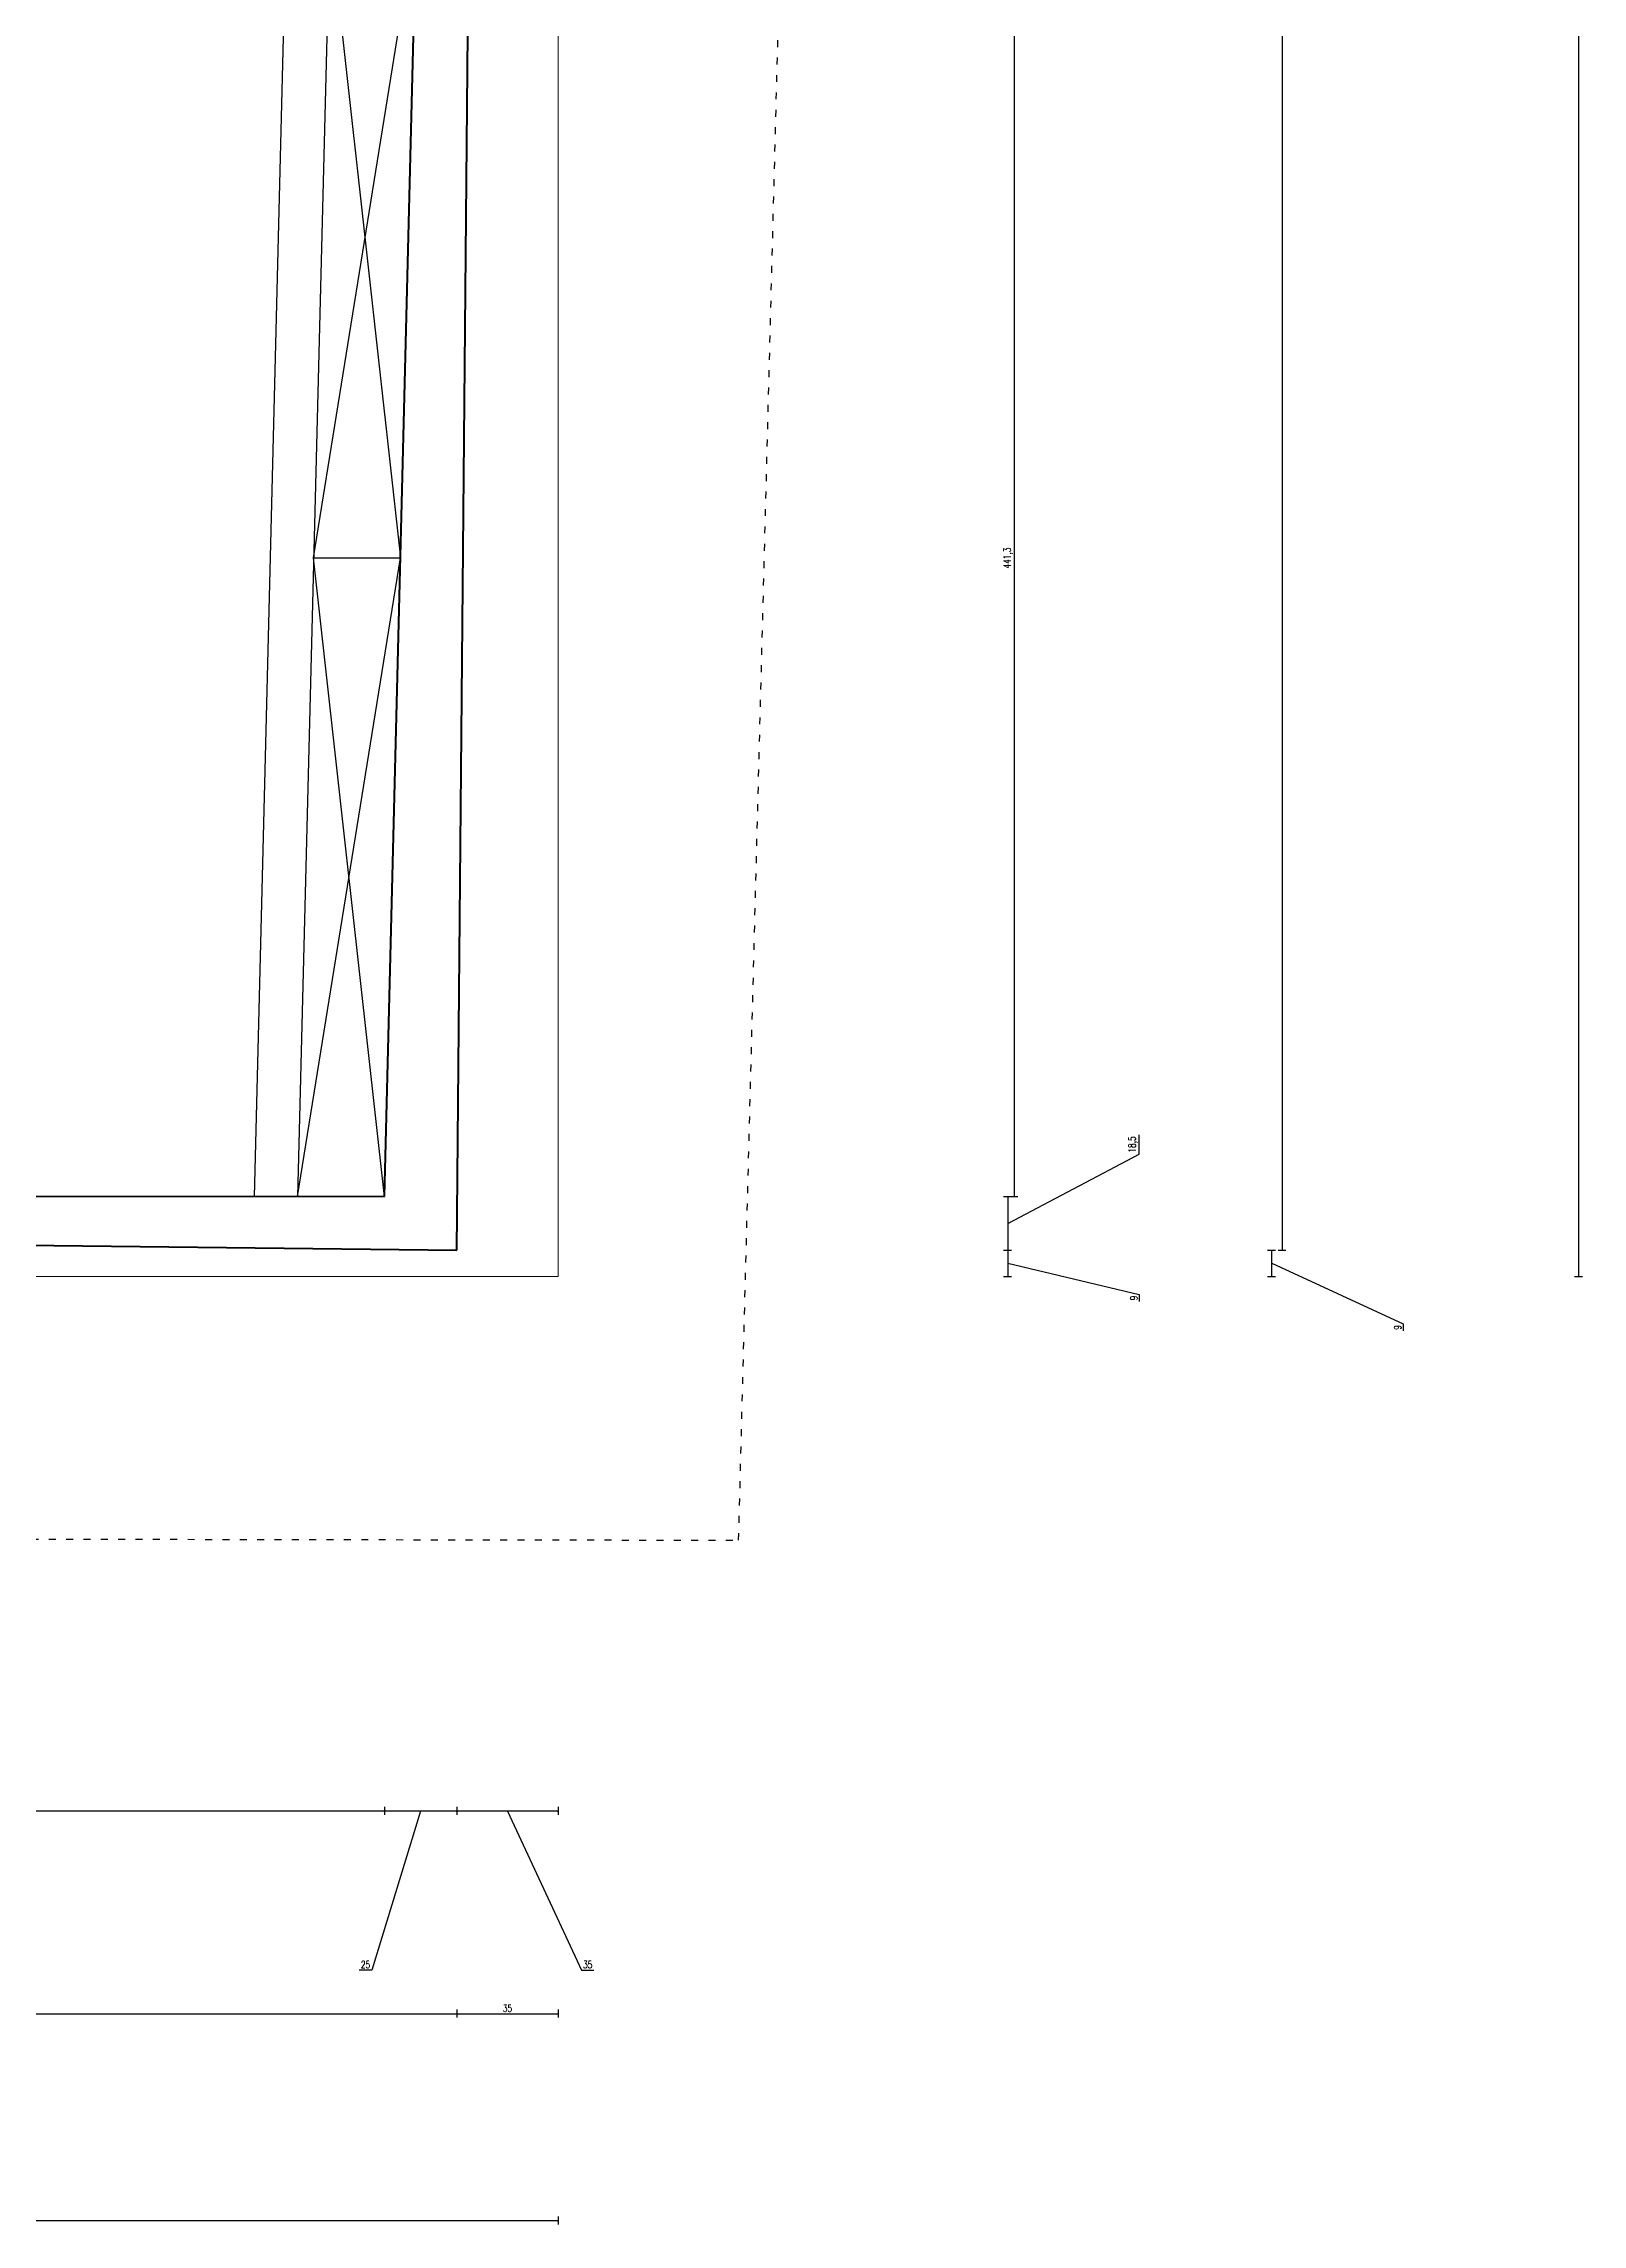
# Model space of a CAD drawing. Header units: millimetres. Extents: x -125182 to -122572, y -7332 to -5704.
# Drawn here: x -123103 to -122572, y -7332 to -6578 of the extents above; entities that cross this region are included whole.
import ezdxf

# ---------------------------------------------------------------- set-up
doc = ezdxf.new("R2010")
doc.units = ezdxf.units.MM
doc.linetypes.add('ACAD_ISO03W100', pattern=[30, 12, -18])
doc.layers.add('przerywana', color=7, linetype='ACAD_ISO03W100')
doc.layers.add('wymiary', color=253, linetype='Continuous', lineweight=5)
doc.layers.add('ściany', color=5, linetype='Continuous', lineweight=50)
doc.styles.add('Opisowy', font='simplex.shx', dxfattribs={"width": 0.75, "height": 2.5})
doc.dimstyles.new('Opisowy', dxfattribs={"dimscale": 0, "dimtxt": 2.5, "dimasz": 0.5, "dimexe": 1.25, "dimexo": 0.625, "dimtad": 1, "dimdec": 1, "dimtxsty": 'Opisowy', "dimblk": 'ARCHTICK', "dimcen": 1, "dimadec": 0, "dimazin": 0, "dimtfac": 1, "dimtdec": 1, "dimtmove": 0, "dimatfit": 3, "dimfxl": 1.5, "dimfxlon": 1, "dimarcsym": 0})

# ---------------------------------------------------------------- blocks, each defined once
blk = doc.blocks.new('_ArchTick')
at = {"color": 0, "linetype": 'ByBlock', "const_width": 0.15}
blk.add_lwpolyline([(-0.5, -0.5), (0.5, 0.5)], dxfattribs=at)
blk = doc.blocks.new('*D12')
at = {"layer": 'Defpoints', "color": 0}
for p in [(-122974.6, -6535.61), (-122985.66, -6976.87), (-122768.02, -6976.87)]:
    blk.add_point(p, dxfattribs=at)
at = {"layer": 'wymiary', "color": 0, "lineweight": -2}
for p, q in [((-122769.52, -6535.61), (-122766.77, -6535.61)), ((-122768.02, -6535.61), (-122768.02, -6976.87)), ((-122769.52, -6976.87), (-122766.77, -6976.87))]:
    blk.add_line(p, q, dxfattribs=at)
at = {"layer": 'wymiary', "color": 0, "lineweight": -2, "xscale": 0.5, "yscale": 0.5, "zscale": 0.5}
for p, rotation in [((-122768.02, -6535.61), 90), ((-122768.02, -6976.87), 270)]:
    blk.add_blockref('_ArchTick', p, dxfattribs=dict(at, rotation=rotation))
at = {"layer": 'wymiary', "color": 0, "lineweight": 5, "insert": (-122770.14, -6756.24), "char_height": 2.5, "attachment_point": 5, "rotation": 90, "style": 'Opisowy'}
blk.add_mtext('441,3', dxfattribs=at)
blk = doc.blocks.new('*D13')
at = {"layer": 'Defpoints', "color": 0, "transparency": 16777216}
for p in [(-122985.66, -6976.87), (-122960.66, -6995.41), (-122770.23, -6995.41)]:
    blk.add_point(p, dxfattribs=at)
at = {"layer": 'wymiary', "color": 0, "lineweight": -2, "transparency": 16777216}
for p, q in [((-122724.85, -6962.16), (-122724.85, -6955.55)), ((-122770.23, -6986.14), (-122724.85, -6962.16)), ((-122771.73, -6976.87), (-122768.98, -6976.87)), ((-122770.23, -6976.87), (-122770.23, -6995.41)), ((-122771.73, -6995.41), (-122768.98, -6995.41))]:
    blk.add_line(p, q, dxfattribs=at)
at = {"layer": 'wymiary', "color": 0, "lineweight": -2, "transparency": 16777216, "xscale": 0.5, "yscale": 0.5, "zscale": 0.5}
for p, rotation in [((-122770.23, -6976.87), 90), ((-122770.23, -6995.41), 270)]:
    blk.add_blockref('_ArchTick', p, dxfattribs=dict(at, rotation=rotation))
at = {"layer": 'wymiary', "color": 0, "lineweight": 5, "transparency": 16777216, "insert": (-122726.96, -6958.85), "char_height": 2.5, "attachment_point": 5, "rotation": 90, "style": 'Opisowy'}
blk.add_mtext('18,5', dxfattribs=at)
blk = doc.blocks.new('*D14')
at = {"layer": 'Defpoints', "color": 0, "transparency": 16777216}
for p in [(-122960.66, -6995.41), (-122925.66, -7004.41), (-122770.23, -7004.41)]:
    blk.add_point(p, dxfattribs=at)
at = {"layer": 'wymiary', "color": 0, "lineweight": -2, "transparency": 16777216}
for p, q in [((-122771.73, -6995.41), (-122768.98, -6995.41)), ((-122770.23, -6995.41), (-122770.23, -7004.41)), ((-122771.73, -7004.41), (-122768.98, -7004.41)), ((-122770.23, -6999.91), (-122724.85, -7010.7)), ((-122724.85, -7010.7), (-122724.85, -7013.11))]:
    blk.add_line(p, q, dxfattribs=at)
at = {"layer": 'wymiary', "color": 0, "lineweight": -2, "transparency": 16777216, "xscale": 0.5, "yscale": 0.5, "zscale": 0.5}
for p, rotation in [((-122770.23, -6995.41), 90), ((-122770.23, -7004.41), 270)]:
    blk.add_blockref('_ArchTick', p, dxfattribs=dict(at, rotation=rotation))
at = {"layer": 'wymiary', "color": 0, "lineweight": 5, "transparency": 16777216, "insert": (-122726.72, -7011.9), "char_height": 2.5, "attachment_point": 5, "rotation": 90, "style": 'Opisowy'}
blk.add_mtext('9', dxfattribs=at)
blk = doc.blocks.new('*D17')
at = {"layer": 'Defpoints', "color": 0, "transparency": 16777216}
for p in [(-122960.66, -6952.8), (-122925.66, -6961.8), (-122960.66, -7189.19)]:
    blk.add_point(p, dxfattribs=at)
at = {"layer": 'wymiary', "color": 0, "lineweight": -2, "transparency": 16777216}
for p, q in [((-122960.66, -7187.69), (-122960.66, -7190.44)), ((-122925.66, -7187.69), (-122925.66, -7190.44)), ((-122925.66, -7189.19), (-122960.66, -7189.19)), ((-122943.16, -7189.19), (-122917.58, -7244.07)), ((-122917.58, -7244.07), (-122913.29, -7244.07))]:
    blk.add_line(p, q, dxfattribs=at)
at = {"layer": 'wymiary', "color": 0, "lineweight": -2, "transparency": 16777216, "xscale": 0.5, "yscale": 0.5, "zscale": 0.5, "rotation": 180}
blk.add_blockref('_ArchTick', (-122960.66, -7189.19), dxfattribs=at)
at = {"layer": 'wymiary', "color": 0, "lineweight": -2, "transparency": 16777216, "xscale": 0.5, "yscale": 0.5, "zscale": 0.5}
blk.add_blockref('_ArchTick', (-122925.66, -7189.19), dxfattribs=at)
at = {"layer": 'wymiary', "color": 0, "lineweight": 5, "transparency": 16777216, "insert": (-122915.43, -7242.2), "char_height": 2.5, "attachment_point": 5, "style": 'Opisowy'}
blk.add_mtext('35', dxfattribs=at)
blk = doc.blocks.new('*D18')
at = {"layer": 'Defpoints', "color": 0, "transparency": 16777216}
for p in [(-122985.66, -6934.26), (-122960.66, -6952.8), (-122985.66, -7189.19)]:
    blk.add_point(p, dxfattribs=at)
at = {"layer": 'wymiary', "color": 0, "lineweight": -2, "transparency": 16777216}
for p, q in [((-122985.66, -7187.69), (-122985.66, -7190.44)), ((-122960.66, -7187.69), (-122960.66, -7190.44)), ((-122973.16, -7189.19), (-122990.07, -7244.07)), ((-122960.66, -7189.19), (-122985.66, -7189.19)), ((-122990.07, -7244.07), (-122994.35, -7244.07))]:
    blk.add_line(p, q, dxfattribs=at)
at = {"layer": 'wymiary', "color": 0, "lineweight": -2, "transparency": 16777216, "xscale": 0.5, "yscale": 0.5, "zscale": 0.5, "rotation": 180}
blk.add_blockref('_ArchTick', (-122985.66, -7189.19), dxfattribs=at)
at = {"layer": 'wymiary', "color": 0, "lineweight": -2, "transparency": 16777216, "xscale": 0.5, "yscale": 0.5, "zscale": 0.5}
blk.add_blockref('_ArchTick', (-122960.66, -7189.19), dxfattribs=at)
at = {"layer": 'wymiary', "color": 0, "lineweight": 5, "transparency": 16777216, "insert": (-122992.21, -7242.2), "char_height": 2.5, "attachment_point": 5, "style": 'Opisowy'}
blk.add_mtext('25', dxfattribs=at)
blk = doc.blocks.new('*D19')
at = {"layer": 'Defpoints', "color": 0, "transparency": 16777216}
for p in [(-122985.66, -6934.26), (-123830.66, -6951.8), (-123830.66, -7189.19)]:
    blk.add_point(p, dxfattribs=at)
at = {"layer": 'wymiary', "color": 0, "lineweight": -2, "transparency": 16777216}
for p, q in [((-123830.66, -7187.69), (-123830.66, -7190.44)), ((-122985.66, -7187.69), (-122985.66, -7190.44)), ((-122985.66, -7189.19), (-123830.66, -7189.19))]:
    blk.add_line(p, q, dxfattribs=at)
at = {"layer": 'wymiary', "color": 0, "lineweight": -2, "transparency": 16777216, "xscale": 0.5, "yscale": 0.5, "zscale": 0.5, "rotation": 180}
blk.add_blockref('_ArchTick', (-123830.66, -7189.19), dxfattribs=at)
at = {"layer": 'wymiary', "color": 0, "lineweight": -2, "transparency": 16777216, "xscale": 0.5, "yscale": 0.5, "zscale": 0.5}
blk.add_blockref('_ArchTick', (-122985.66, -7189.19), dxfattribs=at)
at = {"layer": 'wymiary', "color": 0, "lineweight": 5, "transparency": 16777216, "insert": (-123408.16, -7187.32), "char_height": 2.5, "attachment_point": 5, "style": 'Opisowy'}
blk.add_mtext('845', dxfattribs=at)
blk = doc.blocks.new('*D25')
at = {"layer": 'Defpoints', "color": 0}
for p in [(-124872.66, -6920.5), (-122960.66, -6923.5), (-122960.66, -7259.19)]:
    blk.add_point(p, dxfattribs=at)
at = {"layer": 'wymiary', "color": 0, "lineweight": -2}
for p, q in [((-124872.66, -7257.69), (-124872.66, -7260.44)), ((-124872.66, -7259.19), (-122960.66, -7259.19)), ((-122960.66, -7257.69), (-122960.66, -7260.44))]:
    blk.add_line(p, q, dxfattribs=at)
at = {"layer": 'wymiary', "color": 0, "lineweight": -2, "xscale": 0.5, "yscale": 0.5, "zscale": 0.5, "rotation": 180}
blk.add_blockref('_ArchTick', (-124872.66, -7259.19), dxfattribs=at)
at = {"layer": 'wymiary', "color": 0, "lineweight": -2, "xscale": 0.5, "yscale": 0.5, "zscale": 0.5}
blk.add_blockref('_ArchTick', (-122960.66, -7259.19), dxfattribs=at)
at = {"layer": 'wymiary', "color": 0, "lineweight": 5, "insert": (-123916.66, -7257.32), "char_height": 2.5, "attachment_point": 5, "style": 'Opisowy'}
blk.add_mtext('1912', dxfattribs=at)
blk = doc.blocks.new('*D26')
at = {"layer": 'Defpoints', "color": 0}
for p in [(-122960.66, -6923.5), (-122925.66, -6932.5), (-122925.66, -7259.19)]:
    blk.add_point(p, dxfattribs=at)
at = {"layer": 'wymiary', "color": 0, "lineweight": -2}
for p, q in [((-122960.66, -7257.69), (-122960.66, -7260.44)), ((-122960.66, -7259.19), (-122925.66, -7259.19)), ((-122925.66, -7257.69), (-122925.66, -7260.44))]:
    blk.add_line(p, q, dxfattribs=at)
at = {"layer": 'wymiary', "color": 0, "lineweight": -2, "xscale": 0.5, "yscale": 0.5, "zscale": 0.5, "rotation": 180}
blk.add_blockref('_ArchTick', (-122960.66, -7259.19), dxfattribs=at)
at = {"layer": 'wymiary', "color": 0, "lineweight": -2, "xscale": 0.5, "yscale": 0.5, "zscale": 0.5}
blk.add_blockref('_ArchTick', (-122925.66, -7259.19), dxfattribs=at)
at = {"layer": 'wymiary', "color": 0, "lineweight": 5, "insert": (-122943.16, -7257.32), "char_height": 2.5, "attachment_point": 5, "style": 'Opisowy'}
blk.add_mtext('35', dxfattribs=at)
blk = doc.blocks.new('*D27')
at = {"layer": 'Defpoints', "color": 0}
for p in [(-124902.66, -6954.26), (-122925.66, -6954.26), (-124902.66, -7330.71)]:
    blk.add_point(p, dxfattribs=at)
at = {"layer": 'wymiary', "color": 0, "lineweight": -2}
for p, q in [((-124902.66, -7329.21), (-124902.66, -7331.96)), ((-122925.66, -7330.71), (-124902.66, -7330.71)), ((-122925.66, -7329.21), (-122925.66, -7331.96))]:
    blk.add_line(p, q, dxfattribs=at)
at = {"layer": 'wymiary', "color": 0, "lineweight": -2, "xscale": 0.5, "yscale": 0.5, "zscale": 0.5, "rotation": 180}
blk.add_blockref('_ArchTick', (-124902.66, -7330.71), dxfattribs=at)
at = {"layer": 'wymiary', "color": 0, "lineweight": -2, "xscale": 0.5, "yscale": 0.5, "zscale": 0.5}
blk.add_blockref('_ArchTick', (-122925.66, -7330.71), dxfattribs=at)
at = {"layer": 'wymiary', "color": 0, "lineweight": 5, "insert": (-123914.16, -7328.84), "char_height": 2.5, "attachment_point": 5, "style": 'Opisowy'}
blk.add_mtext('1977', dxfattribs=at)
blk = doc.blocks.new('*D54')
at = {"layer": 'Defpoints', "color": 0, "transparency": 16777216}
for p in [(-122960.66, -6995.41), (-122679.05, -6995.41), (-122925.66, -7004.41)]:
    blk.add_point(p, dxfattribs=at)
at = {"layer": 'wymiary', "color": 0, "lineweight": -2, "transparency": 16777216}
for p, q in [((-122680.55, -6995.41), (-122677.8, -6995.41)), ((-122679.05, -7004.41), (-122679.05, -6995.41)), ((-122680.55, -7004.41), (-122677.8, -7004.41)), ((-122679.05, -6999.91), (-122633.67, -7020.85)), ((-122633.67, -7020.85), (-122633.67, -7023.27))]:
    blk.add_line(p, q, dxfattribs=at)
at = {"layer": 'wymiary', "color": 0, "lineweight": -2, "transparency": 16777216, "xscale": 0.5, "yscale": 0.5, "zscale": 0.5}
for p, rotation in [((-122679.05, -6995.41), 90), ((-122679.05, -7004.41), 270)]:
    blk.add_blockref('_ArchTick', p, dxfattribs=dict(at, rotation=rotation))
at = {"layer": 'wymiary', "color": 0, "lineweight": 5, "transparency": 16777216, "insert": (-122635.54, -7022.06), "char_height": 2.5, "attachment_point": 5, "rotation": 90, "style": 'Opisowy'}
blk.add_mtext('9', dxfattribs=at)
blk = doc.blocks.new('*D55')
at = {"layer": 'Defpoints', "color": 0, "transparency": 16777216}
for p in [(-122936.2, -6060.17), (-122675.4, -6060.17), (-122960.66, -6995.41)]:
    blk.add_point(p, dxfattribs=at)
at = {"layer": 'wymiary', "color": 0, "lineweight": -2, "transparency": 16777216}
for p, q in [((-122676.9, -6060.17), (-122674.15, -6060.17)), ((-122675.4, -6995.41), (-122675.4, -6060.17)), ((-122676.9, -6995.41), (-122674.15, -6995.41))]:
    blk.add_line(p, q, dxfattribs=at)
at = {"layer": 'wymiary', "color": 0, "lineweight": -2, "transparency": 16777216, "xscale": 0.5, "yscale": 0.5, "zscale": 0.5}
for p, rotation in [((-122675.4, -6060.17), 90), ((-122675.4, -6995.41), 270)]:
    blk.add_blockref('_ArchTick', p, dxfattribs=dict(at, rotation=rotation))
at = {"layer": 'wymiary', "color": 0, "lineweight": 5, "transparency": 16777216, "insert": (-122677.51, -6527.79), "char_height": 2.5, "attachment_point": 5, "rotation": 90, "style": 'Opisowy'}
blk.add_mtext('935,2', dxfattribs=at)
blk = doc.blocks.new('*D57')
at = {"layer": 'Defpoints', "color": 0, "transparency": 16777216}
for p in [(-122925.66, -6016.21), (-122572.98, -6016.21), (-122925.66, -7004.41)]:
    blk.add_point(p, dxfattribs=at)
at = {"layer": 'wymiary', "color": 0, "lineweight": -2, "transparency": 16777216}
for p, q in [((-122574.48, -6016.21), (-122571.73, -6016.21)), ((-122572.98, -7004.41), (-122572.98, -6016.21)), ((-122574.48, -7004.41), (-122571.73, -7004.41))]:
    blk.add_line(p, q, dxfattribs=at)
at = {"layer": 'wymiary', "color": 0, "lineweight": -2, "transparency": 16777216, "xscale": 0.5, "yscale": 0.5, "zscale": 0.5}
for p, rotation in [((-122572.98, -6016.21), 90), ((-122572.98, -7004.41), 270)]:
    blk.add_blockref('_ArchTick', p, dxfattribs=dict(at, rotation=rotation))
at = {"layer": 'wymiary', "color": 0, "lineweight": 5, "transparency": 16777216, "insert": (-122575.09, -6510.31), "char_height": 2.5, "attachment_point": 5, "rotation": 90, "style": 'Opisowy'}
blk.add_mtext('988,2', dxfattribs=at)

msp = doc.modelspace()

# ---------------------------------------------------------------- linework, layer by layer
at = {"lineweight": 20}
for p, q in [((-122925.66, -6016.21), (-122925.66, -7004.21)), ((-122925.66, -7004.41), (-124902.66, -7004.41))]:
    msp.add_line(p, q, dxfattribs=at)
for p, q in [((-123019.6, -6535.61), (-123030.66, -6976.81)), ((-123004.6, -6535.61), (-123015.66, -6976.81)), ((-123010.13, -6756.21), (-122974.6, -6535.61)), ((-123004.6, -6535.61), (-122980.13, -6756.21)), ((-123015.66, -6976.81), (-122980.13, -6756.21)), ((-123010.13, -6756.21), (-122980.13, -6756.21)), ((-122985.66, -6976.87), (-123010.13, -6756.21))]:
    msp.add_line(p, q)
at = {"lineweight": 15}
msp.add_line((-122925.66, -7004.41), (-122925.66, -6995.41), dxfattribs=at)
at = {"layer": 'przerywana', "ltscale": 0.2}
for p, q in [((-122863.28, -7095.57), (-122833.57, -5959.7)), ((-124973.65, -7092.25), (-122863.28, -7095.57))]:
    msp.add_line(p, q, dxfattribs=at)
at = {"layer": 'ściany', "lineweight": 40}
for p, q in [((-122985.66, -6976.87), (-122963.14, -6078.16)), ((-122960.66, -6995.41), (-122956.66, -6554.41)), ((-123855.71, -6975.56), (-122985.66, -6976.87)), ((-123378.16, -6990.41), (-122960.66, -6995.41))]:
    msp.add_line(p, q, dxfattribs=at)

# ---------------------------------------------------------------- dimensions: what is measured, and where the dimension line sits
at = {"layer": 'wymiary', "lineweight": 5}
for base, p1, p2, picture, middle in [((-122572.98, -6016.21), (-122925.66, -7004.41), (-122925.66, -6016.21), '*D57', (-122575.09, -6510.31)), ((-122675.4, -6060.17), (-122960.66, -6995.41), (-122936.2, -6060.17), '*D55', (-122677.51, -6527.79)), ((-122768.02, -6976.87), (-122974.6, -6535.61), (-122985.66, -6976.87), '*D12', (-122770.14, -6756.24))]:
    dim = msp.add_linear_dim(base=base, p1=p1, p2=p2, angle=90, dimstyle='Opisowy', dxfattribs=at)
    dim.commit()
    dim.dimension.update_dxf_attribs({"geometry": picture, "text_midpoint": middle})
for base, p1, p2, picture, middle in [((-122960.66, -7259.19), (-124872.66, -6920.5), (-122960.66, -6923.5), '*D25', (-123916.66, -7257.32)), ((-123830.66, -7189.19), (-122985.66, -6934.26), (-123830.66, -6951.8), '*D19', (-123408.16, -7187.32)), ((-124902.66, -7330.71), (-122925.66, -6954.26), (-124902.66, -6954.26), '*D27', (-123914.16, -7328.84))]:
    dim = msp.add_linear_dim(base=base, p1=p1, p2=p2, dimstyle='Opisowy', dxfattribs=at)
    dim.commit()
    dim.dimension.update_dxf_attribs({"geometry": picture, "text_midpoint": middle})
for base, p1, p2, picture, middle in [((-122925.66, -7259.19), (-122960.66, -6923.5), (-122925.66, -6932.5), '*D26', (-122943.16, -7259.19)), ((-122985.66, -7189.19), (-122960.66, -6952.8), (-122985.66, -6934.26), '*D18', (-122990.69, -7244.07)), ((-122960.66, -7189.19), (-122925.66, -6961.8), (-122960.66, -6952.8), '*D17', (-122916.95, -7244.07))]:
    dim = msp.add_linear_dim(base=base, p1=p1, p2=p2, dimstyle='Opisowy', dxfattribs=at)
    dim.commit()
    dim.dimension.update_dxf_attribs({"geometry": picture, "text_midpoint": middle, "dimtype": 160})
for base, p1, p2, picture, middle in [((-122770.23, -6995.41), (-122985.66, -6976.87), (-122960.66, -6995.41), '*D13', (-122724.85, -6961.53)), ((-122770.23, -7004.41), (-122960.66, -6995.41), (-122925.66, -7004.41), '*D14', (-122724.85, -7011.32)), ((-122679.05, -6995.41), (-122925.66, -7004.41), (-122960.66, -6995.41), '*D54', (-122633.67, -7021.48))]:
    dim = msp.add_linear_dim(base=base, p1=p1, p2=p2, angle=90, dimstyle='Opisowy', dxfattribs=at)
    dim.commit()
    dim.dimension.update_dxf_attribs({"geometry": picture, "text_midpoint": middle, "dimtype": 160})

doc.saveas('drawing.dxf')
